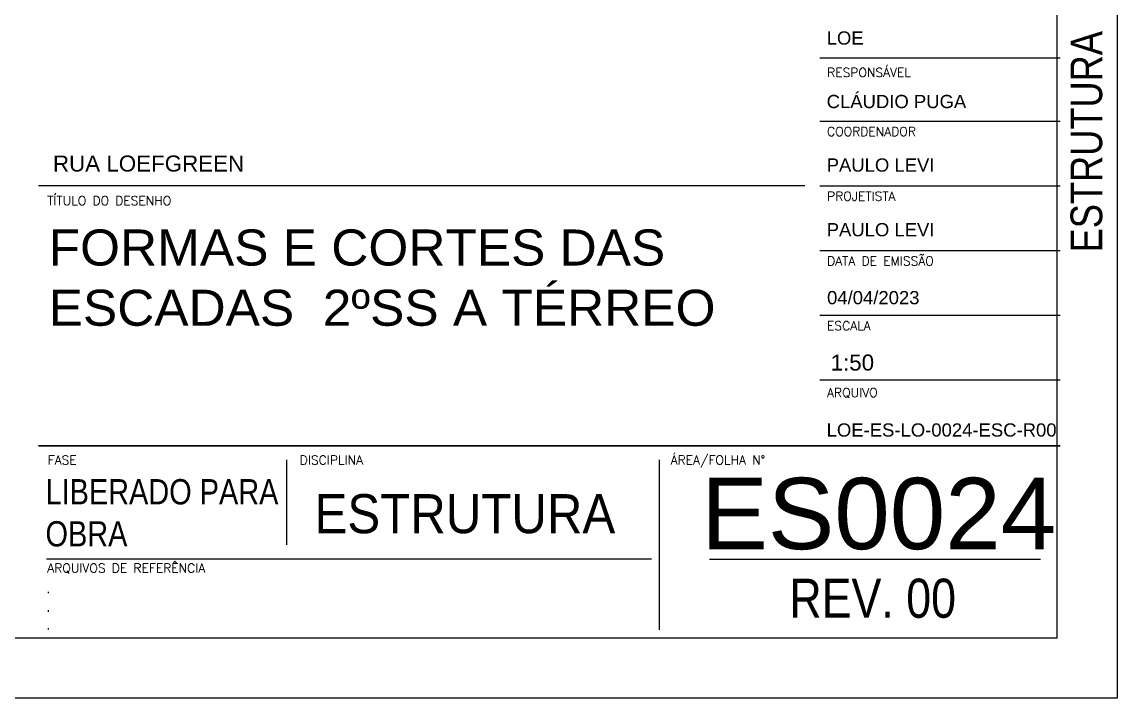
# Model space of a CAD drawing. Header units: millimetres. Extents: x 0 to 6870, y 0 to 4500.
# Drawn here: x 5959 to 6870, y 0 to 563 of the extents above; entities that cross this region are included whole.
import ezdxf

# ---------------------------------------------------------------- set-up
doc = ezdxf.new("R2010")
doc.units = ezdxf.units.MM
doc.header["$LTSCALE"] = 50
doc.layers.add('CARIMBO', color=7, linetype='Continuous')
doc.layers.add('F-MARGEM', color=1, linetype='Continuous')
doc.styles.add('AR-REF', font='arial.ttf')
doc.styles.add('CONT-TITULO', font='arial.ttf')
doc.styles.add('NFOLHA', font='ARIALN.TTF')
doc.styles.add('STYLE3', font='romans.shx')
doc.styles.add('TITULO DESENHO', font='arial.ttf', dxfattribs={"width": 1.02})

# ---------------------------------------------------------------- blocks, each defined once
blk = doc.blocks.new('A0-1L_900')
at = {"layer": 'F-MARGEM', "color": 2}
blk.add_lwpolyline([(0, 0), (0, 90), (137.4, 90), (137.4, 0)], close=True, dxfattribs=at)
at = {"layer": 'F-MARGEM', "color": 7}
blk.add_lwpolyline([(2.5, 89), (136.4, 89), (136.4, 1), (2.5, 1)], close=True, dxfattribs=at)

msp = doc.modelspace()

# ---------------------------------------------------------------- linework, layer by layer
at = {"layer": 'CARIMBO', "color": 1}
for p, q in [((6622.6, 532.86), (6822.6, 532.86)), ((6622.6, 480.01), (6822.6, 480.01)), ((6622.6, 426.19), (6822.6, 426.19)), ((6622.6, 372.38), (6822.6, 372.38)), ((6622.6, 318.56), (6822.6, 318.56)), ((6622.6, 264.74), (6822.6, 264.74)), ((6179.13, 127.56), (6179.13, 198.32)), ((6489.36, 56.8), (6489.36, 198.32)), ((6482.72, 115.68), (5979.24, 115.68)), ((6530.96, 115.68), (6806.35, 115.68))]:
    msp.add_line(p, q, dxfattribs=at)
at = {"layer": 'CARIMBO', "color": 6}
for p, q in [((6610.22, 426.19), (5972.6, 426.19)), ((6822.6, 210), (5972.6, 210))]:
    msp.add_line(p, q, dxfattribs=at)
at = {"layer": 'CARIMBO', "color": 94}
msp.add_line((5972.6, 210), (6822.6, 210), dxfattribs=at)

# ---------------------------------------------------------------- block references
at = {"layer": 'F-MARGEM', "xscale": 50, "yscale": 50, "zscale": 50}
msp.add_blockref('A0-1L_900', (0, 0), dxfattribs=at)

# ---------------------------------------------------------------- texts
at = {"layer": 'CARIMBO', "color": 5, "style": 'NFOLHA'}
msp.add_text('ESTRUTURA', height=26.325, rotation=90, dxfattribs=at).set_placement((6857.6, 370.91))
at = {"layer": 'CARIMBO', "color": 2, "style": 'STYLE3'}
for s, p in [('RESPONSÁVEL', (6628.74, 516.91)), ('COORDENADOR', (6628.69, 467.75)), ('TÍTULO DO DESENHO', (5979.9, 410.22)), ('PROJETISTA', (6628.69, 413.93)), ('DATA DE EMISSÃO', (6628.74, 360.06)), ('ESCALA', (6628.69, 306.11)), ('ARQUIVO', (6628.69, 250.52)), ('FASE', (5980.33, 194.33)), ('DISCIPLINA', (6189.96, 194.33)), ('ÁREA/FOLHA N°', (6498.53, 194.41)), ('ARQUIVOS DE REFERÊNCIA', (5979.9, 104.45))]:
    msp.add_text(s, height=7.5, dxfattribs=at).set_placement(p)
at = {"layer": 'CARIMBO', "color": 3, "style": 'AR-REF'}
for s, height, p in [('RUA LOEFGREEN', 13.31, (5984.63, 438.23)), ('LOE-ES-LO-0024-ESC-R00', 11, (6628.34, 217.63))]:
    msp.add_text(s, height=height, dxfattribs=at).set_placement(p)
at = {"layer": 'CARIMBO', "color": 5}
for s, height, style, width, p in [('FORMAS E CORTES DAS', 30, 'TITULO DESENHO', 1.02, (5981.08, 359.98)), ('ESCADAS  2ºSS A TÉRREO', 30, 'TITULO DESENHO', 1.02, (5981.08, 309.86)), ('ESTRUTURA', 32.5, 'NFOLHA', 1.1, (6202.28, 137.22))]:
    msp.add_text(s, height=height, dxfattribs=dict(at, style=style, width=width)).set_placement(p)
for s, height, style, p in [('ES0024', 59.4, 'CONT-TITULO', (6524.05, 123.92)), ('REV. 00', 32.5, 'NFOLHA', (6597.35, 66.86))]:
    msp.add_text(s, height=height, dxfattribs=dict(at, style=style)).set_placement(p)
at = {"layer": 'CARIMBO', "color": 3, "attachment_point": 1, "style": 'AR-REF'}
for s, insert, char_height, width in [('LOE', (6628.37, 554.83), 11, 676.5286), ('{\\fArial Unicode MS|b0|i0|c0|p34;CLÁUDIO PUGA}', (6628.37, 501.98), 11, 676.5286), ('{\\fArial Unicode MS|b0|i0|c0|p34;PAULO LEVI}', (6628.37, 449.13), 11, 676.5286), ('{\\fArial Unicode MS|b0|i0|c0|p34;PAULO LEVI}', (6628.37, 395.31), 11, 676.5286), ('1:50', (6631.62, 285.9), 13.31, 818.5996), ('.', (5979.07, 96.07), 9, 676.5286), ('.', (5979.07, 80.79), 9, 676.5286), ('.', (5979.07, 65.96), 9, 676.5286)]:
    msp.add_mtext(s, dxfattribs=dict(at, insert=insert, char_height=char_height, width=width))
at = {"layer": 'CARIMBO', "color": 5, "insert": (5978.43, 182.23), "char_height": 21, "attachment_point": 1, "style": 'NFOLHA'}
msp.add_mtext_dynamic_manual_height_columns('LIBERADO PARA OBRA', width=200.6977, gutter_width=1, heights=[0], dxfattribs=at)
at = {"layer": 'CARIMBO', "color": 3, "style": 'AR-REF'}
msp.add_attdef('04/04/2023', (6628.69, 327.77), '', height=11, dxfattribs=at)

doc.saveas('drawing.dxf')
